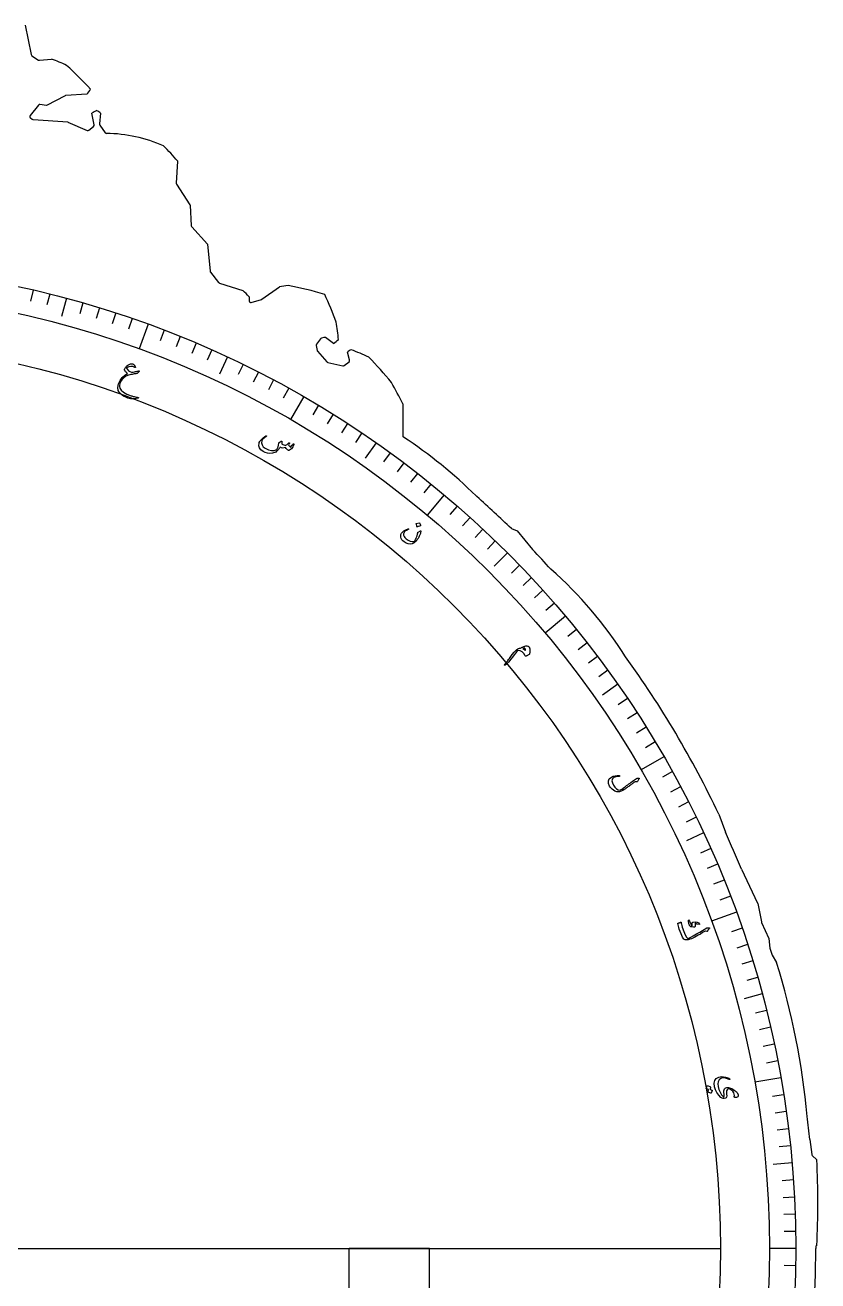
# Model space of a CAD drawing. Header units: millimetres. Extents: x -92 to 92, y -92 to 131.
# Drawn here: x 19.5 to 91.7, y -2.9 to 111.5 of the extents above; entities that cross this region are included whole.
import ezdxf

# ---------------------------------------------------------------- set-up
doc = ezdxf.new("R2010")
doc.units = ezdxf.units.MM
for name, color, linetype in [('CUT_OUTER', 1, 'Continuous'), ('ENGRAVE', 7, 'Continuous'), ('ENGRAVE_FINE', 8, 'Continuous'), ('TEXT', 5, 'Continuous')]:
    doc.layers.add(name, color=color, linetype=linetype)

msp = doc.modelspace()

# ---------------------------------------------------------------- linework, layer by layer
at = {"layer": 'CUT_OUTER'}
for points in [[(19.4537, 111.5165), (19.4546, 111.513), (20.015, 108.8244)], [(20.0787, 108.7302), (20.6709, 108.3356)], [(20.769, 108.3111), (21.8584, 108.4198), (21.8621, 108.42)], [(20.6606, 104.223), (19.9001, 103.2729)], [(23.0949, 105.0796), (21.4068, 104.179), (21.4037, 104.1775), (21.4002, 104.1779), (20.8023, 104.2773)], [(25.0737, 105.2096), (25.0701, 105.2092), (23.1567, 105.097)], [(19.9339, 103.0544), (20.1089, 102.9376)], [(25.7439, 102.4323), (25.5329, 103.4856), (25.5324, 103.4891)], [(26.3344, 103.4892), (26.3342, 103.4855), (26.2266, 102.5142)], [(20.1815, 102.9127), (23.3493, 102.6871), (23.3535, 102.6866), (23.3575, 102.6851), (25.105, 101.9198)], [(25.2589, 101.9401), (25.6906, 102.2857)], [(26.2536, 102.4104), (26.7555, 101.7085)], [(33.3305, 99.131), (33.3305, 99.1274), (33.2181, 97.1157)], [(33.242, 97.0258), (34.4751, 95.1212), (34.477, 95.1178), (34.4774, 95.114), (34.5884, 93.2218)], [(34.6283, 93.1286), (36.0806, 91.5648), (36.0829, 91.5621), (36.0833, 91.5587), (36.3078, 89.0834)], [(36.3388, 89.0048), (37.0865, 88.0443)], [(37.1597, 87.9934), (39.2903, 87.3204), (39.2937, 87.3192)], [(41.0342, 86.5314), (42.6169, 87.6613), (42.6198, 87.6632)], [(39.8673, 86.7456), (39.8675, 86.742), (39.8675, 86.3745)], [(40.0606, 86.2308), (40.9901, 86.5098)], [(46.3767, 82.9268), (45.9887, 82.4431)], [(46.6757, 83.0522), (46.446, 82.9752)], [(47.5507, 82.503), (47.5478, 82.5049), (46.8106, 83.032)], [(45.9587, 82.3197), (46.0522, 81.8545)], [(46.0871, 81.7844), (46.9452, 80.8184)], [(49.014, 80.9929), (48.8135, 81.6968), (48.8127, 81.7003)], [(47.0237, 80.7718), (48.3977, 80.4549)], [(48.5252, 80.4839), (48.9634, 80.8347)], [(53.8576, 76.9981), (53.8578, 76.9945), (53.8578, 74.0905)], [(60.5435, 68.6053), (60.611, 68.546)], [(63.7555, 65.6309), (64.2908, 65.4166), (64.2942, 65.415), (64.2967, 65.4122), (65.6704, 63.7147)], [(82.6446, 39.6083), (83.2589, 37.9491)], [(84.7152, 34.5766), (86.1962, 31.4733), (86.1975, 31.4705), (86.1982, 31.4675), (86.5381, 29.7677), (86.5426, 29.7506), (86.549, 29.7342), (87.2279, 28.2637), (87.2295, 28.2597), (87.2301, 28.2555), (87.3104, 27.3689), (87.3954, 27.0978), (87.505, 26.7406), (87.9156, 26.0838), (87.9176, 26.0802)], [(90.9576, 9.9453), (91.1223, 8.5857)], [(91.1652, 8.4976), (91.5852, 8.0784), (91.5877, 8.0757)], [(91.5877, 0.2773), (91.5848, 0.2752), (91.4993, 0.2184), (91.5, 0)]]:
    msp.add_lwpolyline(points, dxfattribs=at)
for centre, radius, start, end in [((20.1618, 108.855), 0.15, 191.774374, 236.327519), ((20.7541, 108.4604), 0.15, 236.327519, 275.697011), ((16.7699, 94.2462), 15.0608, 64.565536, 70.23827), ((2.0734, 84.5029), 31.5104, 42.196993, 47.803527), ((20.4701, 109.0228), 5.9777, 320.36428, 325.85788), ((20.7777, 104.1293), 0.15, 80.56239, 141.323466), ((23.1655, 104.9473), 0.15, 93.357004, 118.080395), ((20.0172, 103.1792), 0.15, 141.323466, 236.274782), ((28.0332, 99.0698), 5.0779, 113.719842, 119.504968), ((23.7882, 100.0474), 4.2812, 53.505402, 59.04073), ((20.1922, 103.0623), 0.15, 236.274782, 265.925984), ((25.1652, 102.0572), 0.15, 246.351137, 308.682089), ((25.5968, 102.4028), 0.15, 308.682089, 11.327519), ((26.3757, 102.4977), 0.15, 173.676534, 215.56239), ((26.8775, 101.7957), 0.15, 215.56239, 263.156505), ((26.6883, 88.389), 13.2589, 66.058401, 89.259597), ((19.1602, 87.4048), 18.393, 39.608488, 45.426663), ((33.3679, 97.1073), 0.15, 176.803291, 212.91974), ((34.7382, 93.2306), 0.15, 183.357004, 222.885164), ((36.4572, 89.097), 0.15, 185.181312, 217.896077), ((37.2048, 88.1364), 0.15, 217.896077, 252.472128), ((33.6306, 81.0826), 8.4242, 42.239737, 47.759316), ((44.2102, 79.3777), 8.4368, 95.358891, 100.86522), ((36.616, 52.2731), 36.151, 73.723514, 79.148028), ((40.0175, 86.3745), 0.15, 180, 286.703439), ((40.947, 86.6534), 0.15, 286.703439, 305.525323), ((20.6362, 74.8189), 28.8029, 19.540355, 24.964114), ((28.3095, 80.8604), 19.7994, 5.758179, 10.453011), ((46.1058, 82.3493), 0.15, 141.273284, 191.362642), ((46.4937, 82.833), 0.15, 108.52633, 141.273284), ((46.7233, 82.91), 0.15, 54.43761, 108.52633), ((44.2639, 87.3597), 5.8643, 304.08832, 309.688196), ((46.1993, 81.884), 0.15, 191.362642, 221.614617), ((51.3178, 78.3054), 4.2191, 120.81348, 126.423343), ((43.0446, 65.4585), 17.5679, 63.943847, 69.640748), ((47.0574, 80.918), 0.15, 221.614617, 257.010518), ((48.4314, 80.601), 0.15, 257.010518, 308.670968), ((48.8697, 80.9518), 0.15, 308.670968, 15.893669), ((30.6399, 61.05), 28.5051, 38.894305, 45.098669), ((29.4723, 65.339), 27.0293, 25.553356, 30.231114), ((54.0078, 74.0905), 0.15, 180, 232.700643), ((30.2133, 37.9234), 43.1429, 45.330291, 56.672622), ((0.5066, 0.5589), 90.7457, 45.81392, 48.52147), ((3.0411, 2.8627), 87.3235, 42.563322, 44.175366), ((42.8862, 34.1984), 36.984, 32.279459, 48.572341), ((0.4053, 0.6064), 91.0189, 25.372572, 35.878516), ((1.4163, 0.6079), 89.9588, 22.185301, 24.52516), ((22.979, 5.898), 68.0025, 5.190777, 17.264659), ((5.5741, 0.6706), 85.8857, 6.199373, 7.61398), ((91.2712, 8.6037), 0.15, 186.906676, 225.057124), ((12.3553, 4.1765), 79.3282, 357.182633, 2.817377), ((0, 0), 91.5, 180, 0)]:
    msp.add_arc(centre, radius, start, end, dxfattribs=at)
at = {"layer": 'ENGRAVE'}
for points in [[(23.2083, 86.6146), (22.7643, 84.9574)], [(30.6689, 84.2622), (29.8475, 82.0052)], [(37.8962, 81.2686), (37.1711, 79.7137)], [(44.835, 77.6565), (43.6341, 75.5764)], [(51.4326, 73.4534), (50.4486, 72.048)], [(57.6388, 68.6912), (56.0949, 66.8513)], [(63.4063, 63.4063), (62.1931, 62.1931)], [(68.6912, 57.6388), (66.8513, 56.0949)], [(73.4534, 51.4326), (72.048, 50.4486)], [(77.6565, 44.835), (75.5764, 43.6341)], [(81.2686, 37.8962), (79.7137, 37.1711)], [(84.2622, 30.6689), (82.0052, 29.8475)], [(86.6146, 23.2083), (84.9574, 22.7643)], [(88.3077, 15.571), (85.9423, 15.154)], [(89.3288, 7.8153), (87.6197, 7.6657)], [(-82.8075, 0), (82.8075, 0)], [(-56.3091, 0), (-56.3091, -56.3091), (56.3091, -56.3091), (56.3091, 0)], [(-48.9889, 0), (-48.9889, -48.9889), (48.9889, -48.9889), (48.9889, 0)], [(56.3091, 0), (48.9889, 0)], [(89.67, 0), (87.2681, 0)]]:
    msp.add_lwpolyline(points, dxfattribs=at)
for radius in [89.67, 89.67, 87.2681, 82.8075, 82.8075]:
    msp.add_circle((0, 0), radius, dxfattribs=at)
at = {"layer": 'ENGRAVE_FINE'}
for points in [[(20.1714, 87.3718), (19.9398, 86.3688)], [(21.6931, 87.0064), (21.4441, 86.0076)], [(24.7164, 86.1963), (24.4327, 85.2068)], [(26.217, 85.7518), (25.916, 84.7675)], [(27.7096, 85.2812), (27.3915, 84.3022)], [(29.1937, 84.7847), (28.8586, 83.8114)], [(32.1349, 83.7142), (31.766, 82.7532)], [(33.591, 83.1406), (33.2054, 82.1862)], [(35.0369, 82.5417), (34.6347, 81.5941)], [(36.4721, 81.9176), (36.0534, 80.9772)], [(39.3087, 80.5949), (38.8575, 79.6697)], [(40.7093, 79.8966), (40.242, 78.9794)], [(42.0975, 79.1739), (41.6143, 78.265)], [(43.4729, 78.4271), (42.9738, 77.5268)], [(46.1835, 76.8622), (45.6533, 75.9798)], [(47.5179, 76.0445), (46.9724, 75.1715)], [(48.8378, 75.2036), (48.2771, 74.3403)], [(50.1428, 74.3398), (49.5672, 73.4864)], [(52.7067, 72.5446), (52.1017, 71.7118)], [(53.9648, 71.6136), (53.3453, 70.7916)], [(55.2064, 70.6609), (54.5726, 69.8498)], [(56.4312, 69.6867), (55.7834, 68.8867)], [(58.8288, 67.6748), (58.1535, 66.8979)], [(60.0009, 66.6378), (59.3122, 65.8728)], [(61.1548, 65.5805), (60.4528, 64.8276)], [(62.29, 64.5032), (61.575, 63.7627)], [(64.5032, 62.29), (63.7627, 61.575)], [(65.5805, 61.1548), (64.8276, 60.4528)], [(66.6378, 60.0009), (65.8728, 59.3122)], [(67.6748, 58.8288), (66.8979, 58.1535)], [(69.6867, 56.4312), (68.8867, 55.7834)], [(70.6609, 55.2064), (69.8498, 54.5726)], [(71.6136, 53.9648), (70.7916, 53.3453)], [(72.5446, 52.7067), (71.7118, 52.1017)], [(74.3398, 50.1428), (73.4864, 49.5672)], [(75.2036, 48.8378), (74.3403, 48.2771)], [(76.0445, 47.5179), (75.1715, 46.9724)], [(76.8622, 46.1835), (75.9798, 45.6533)], [(78.4271, 43.4729), (77.5268, 42.9738)], [(79.1739, 42.0975), (78.265, 41.6143)], [(79.8966, 40.7093), (78.9794, 40.242)], [(80.5949, 39.3087), (79.6697, 38.8575)], [(81.9176, 36.4721), (80.9772, 36.0534)], [(82.5417, 35.0369), (81.5941, 34.6347)], [(83.1406, 33.591), (82.1862, 33.2054)], [(83.7142, 32.1349), (82.7532, 31.766)], [(84.7847, 29.1937), (83.8114, 28.8586)], [(85.2812, 27.7096), (84.3022, 27.3915)], [(85.7518, 26.217), (84.7675, 25.916)], [(86.1963, 24.7164), (85.2068, 24.4327)], [(87.0064, 21.6931), (86.0076, 21.4441)], [(87.3718, 20.1714), (86.3688, 19.9398)], [(87.7105, 18.6434), (86.7036, 18.4294)], [(88.0225, 17.1098), (87.012, 16.9134)], [(88.566, 14.0275), (87.5493, 13.8664)], [(88.7973, 12.4797), (87.778, 12.3364)], [(89.0016, 10.928), (87.9799, 10.8026)], [(89.1788, 9.3731), (88.155, 9.2655)], [(89.4516, 6.2551), (88.4247, 6.1833)], [(89.5471, 4.693), (88.5191, 4.6391)], [(89.6154, 3.1294), (88.5866, 3.0935)], [(89.6563, 1.565), (88.6271, 1.547)], [(89.6563, -1.565), (88.6271, -1.547)]]:
    msp.add_lwpolyline(points, dxfattribs=at)
at = {"layer": 'TEXT'}
for points in [[(29.1682, 80.6566), (29.2222, 80.652), (29.2756, 80.6318), (29.3281, 80.596), (29.3798, 80.5446), (29.4046, 80.5143), (29.4268, 80.4848), (29.4464, 80.4559), (29.4633, 80.4278), (29.4777, 80.4007), (29.4895, 80.3747), (29.4989, 80.3497), (29.5059, 80.326), (29.5083, 80.3044), (29.5005, 80.2945), (29.4823, 80.2963), (29.4538, 80.3099), (29.2711, 80.3907), (29.0828, 80.4133), (28.8893, 80.3777), (28.6908, 80.2838), (28.6833, 80.2757), (28.6799, 80.2657), (28.6807, 80.2538), (28.6857, 80.2399), (28.7692, 80.1139), (28.8721, 80.0132), (28.9945, 79.9377), (29.1365, 79.8873), (29.1639, 79.8831), (29.2011, 79.8831), (29.2483, 79.8874), (29.3055, 79.8959), (29.4117, 79.9168), (29.5055, 79.9351), (29.5869, 79.9508), (29.656, 79.964), (29.7127, 79.9747), (29.757, 79.9829), (29.7889, 79.9887), (29.8083, 79.992), (29.8337, 79.9907), (29.8436, 79.9797), (29.8379, 79.9591), (29.8167, 79.9289), (29.7503, 79.8536), (29.6966, 79.799), (29.6555, 79.7654), (29.6271, 79.7526), (29.5519, 79.746), (29.4712, 79.7359), (29.3851, 79.7222), (29.2936, 79.7049), (29.1966, 79.684), (29.0943, 79.6595), (28.9866, 79.6314), (28.8736, 79.5996), (28.6361, 79.5046), (28.4325, 79.3659), (28.2629, 79.1836), (28.1269, 78.9581), (28.0774, 78.8266), (28.0543, 78.6962), (28.0574, 78.567), (28.0866, 78.4389), (28.2022, 78.2398), (28.4111, 78.0565), (28.7131, 77.8882), (29.1083, 77.7339), (29.1711, 77.7147), (29.2393, 77.6953), (29.3127, 77.6755), (29.3915, 77.6555), (29.4754, 77.6354), (29.5644, 77.6155), (29.6585, 77.5957), (29.7577, 77.5761), (29.7744, 77.5717), (29.7859, 77.5661), (29.7923, 77.5595), (29.7934, 77.5518), (29.7665, 77.5262), (29.6885, 77.5017), (29.5594, 77.4781), (29.3794, 77.455), (29.2719, 77.4456), (29.18, 77.4429), (29.1037, 77.4471), (29.0429, 77.4583), (28.8248, 77.5212), (28.6314, 77.5902), (28.4625, 77.6655), (28.3183, 77.7472), (28.068, 77.9633), (27.9272, 78.2142), (27.8959, 78.5006), (27.9749, 78.8227), (28.1259, 79.1368), (28.309, 79.396), (28.5247, 79.5999), (28.773, 79.7484), (28.6788, 79.839), (28.6057, 79.9227), (28.5537, 79.9997), (28.5229, 80.0699), (28.517, 80.0959), (28.5161, 80.1223), (28.5202, 80.1492), (28.5292, 80.1764), (28.5659, 80.2454), (28.607, 80.3084), (28.6527, 80.3654), (28.7028, 80.4164), (28.8218, 80.5125), (28.9391, 80.5846), (29.0545, 80.6326), (29.1682, 80.6566)], [(43.8649, 73.3335), (43.8774, 73.3429), (43.8891, 73.348), (43.9001, 73.3486), (43.9105, 73.3448), (43.9216, 73.3362), (43.9292, 73.3259), (43.9334, 73.3137), (43.934, 73.2999), (43.929, 73.2547), (43.9142, 73.2038), (43.8897, 73.1472), (43.8555, 73.0848), (43.7895, 72.989), (43.7141, 72.9056), (43.6293, 72.8345), (43.5352, 72.7758), (43.5081, 72.7643), (43.4824, 72.7582), (43.458, 72.7576), (43.4349, 72.7625), (43.363, 72.7994), (43.2956, 72.856), (43.2328, 72.9325), (43.1744, 73.0288), (43.0441, 72.9726), (42.9203, 72.957), (42.8029, 72.9821), (42.6918, 73.0479), (42.6529, 72.9898), (42.6139, 72.935), (42.5746, 72.8834), (42.5351, 72.8351), (42.4951, 72.7896), (42.4545, 72.7467), (42.4132, 72.7063), (42.3713, 72.6684), (42.2881, 72.6045), (42.1967, 72.554), (42.0971, 72.5167), (41.9894, 72.4928), (41.761, 72.4767), (41.5423, 72.4985), (41.333, 72.5581), (41.1328, 72.6556), (40.9318, 72.8087), (40.8033, 72.9842), (40.7473, 73.1828), (40.7638, 73.4045), (40.788, 73.4743), (40.828, 73.5504), (40.8836, 73.6329), (40.955, 73.7218), (41.042, 73.8144), (41.1426, 73.905), (41.2568, 73.9937), (41.3848, 74.0803), (41.3939, 74.0852), (41.4029, 74.0872), (41.4118, 74.0866), (41.4205, 74.0831), (41.4282, 74.0778), (41.434, 74.0717), (41.438, 74.0648), (41.44, 74.057), (41.4391, 74.0478), (41.4359, 74.0395), (41.4302, 74.032), (41.4222, 74.0253), (41.2556, 73.908), (41.1324, 73.8038), (41.0525, 73.7128), (41.0158, 73.6351), (40.996, 73.4297), (41.0425, 73.2462), (41.1551, 73.0846), (41.3339, 72.9445), (41.6168, 72.8068), (41.8876, 72.7443), (42.1469, 72.7573), (42.395, 72.8459), (42.4612, 72.9609), (42.513, 73.0928), (42.5502, 73.2418), (42.5729, 73.4078), (42.5738, 73.4255), (42.5771, 73.4398), (42.5828, 73.4508), (42.5908, 73.4586), (42.6247, 73.4815), (42.6567, 73.503), (42.6869, 73.5228), (42.7153, 73.5411), (42.7416, 73.5575), (42.7656, 73.5716), (42.7873, 73.5835), (42.8068, 73.5931), (42.8166, 73.5962), (42.8244, 73.5953), (42.8303, 73.5902), (42.8343, 73.5809), (42.8356, 73.5749), (42.8371, 73.5659), (42.8387, 73.5539), (42.8406, 73.539), (42.8422, 73.5213), (42.8434, 73.501), (42.844, 73.4782), (42.844, 73.4528), (42.8453, 73.4033), (42.8488, 73.3658), (42.8546, 73.3404), (42.8626, 73.3271), (42.9332, 73.2774), (43.0148, 73.2465), (43.1075, 73.2345), (43.2114, 73.2411), (43.2581, 73.2587), (43.317, 73.2978), (43.3883, 73.3584), (43.4718, 73.4405), (43.4798, 73.4482), (43.4891, 73.4533), (43.4997, 73.4557), (43.5116, 73.4554), (43.5219, 73.4536), (43.5306, 73.4499), (43.5376, 73.4443), (43.543, 73.4367), (43.5434, 73.4125), (43.5277, 73.3766), (43.4959, 73.3292), (43.4481, 73.2701), (43.4848, 73.2007), (43.5325, 73.1411), (43.5913, 73.0912), (43.6612, 73.0509), (43.6727, 73.0722), (43.6801, 73.0907), (43.6834, 73.1063), (43.6825, 73.119), (43.6805, 73.1318), (43.6813, 73.1429), (43.685, 73.1522), (43.6915, 73.1599)], [(55.5213, 65.3776), (55.5065, 65.317), (55.4894, 65.255), (55.47, 65.1917), (55.4484, 65.1271), (55.4239, 65.0611), (55.396, 64.9937), (55.3646, 64.9249), (55.3298, 64.8546), (55.2931, 64.7864), (55.254, 64.7211), (55.2124, 64.6586), (55.1684, 64.5991), (55.1218, 64.5423), (55.0725, 64.4881), (55.0205, 64.4364), (54.9658, 64.3873), (54.904, 64.3396), (54.8415, 64.3), (54.7785, 64.2685), (54.7148, 64.2452), (54.5415, 64.216), (54.3617, 64.2338), (54.1754, 64.2984), (53.9821, 64.4098), (53.8578, 64.5086), (53.7646, 64.6141), (53.7023, 64.7262), (53.6711, 64.8452), (53.6718, 64.9642), (53.7005, 65.0804), (53.757, 65.1939), (53.8416, 65.3046), (53.95, 65.4065), (54.0709, 65.4904), (54.2046, 65.5564), (54.351, 65.6042), (54.3705, 65.6073), (54.3856, 65.6056), (54.396, 65.599), (54.402, 65.5877), (54.4038, 65.5727), (54.397, 65.5596), (54.3814, 65.5483), (54.3572, 65.5389), (54.1895, 65.4651), (54.0641, 65.3771), (53.9809, 65.2751), (53.9397, 65.1593), (53.9397, 65.0391), (53.9808, 64.919), (54.063, 64.7989), (54.1861, 64.6788), (54.358, 64.5611), (54.5345, 64.4838), (54.7159, 64.4468), (54.9024, 64.4502), (54.9074, 64.4516), (54.9131, 64.4551), (54.9195, 64.4608), (54.9267, 64.4685), (54.9768, 64.5347), (55.026, 64.6195), (55.0743, 64.7231), (55.1215, 64.8454), (55.1432, 64.9087), (55.1627, 64.9682), (55.18, 65.0238), (55.195, 65.0756), (55.2077, 65.1236), (55.2175, 65.1677), (55.2245, 65.2079), (55.2288, 65.2442), (55.2318, 65.2625), (55.2371, 65.2772), (55.2449, 65.2882), (55.255, 65.2957), (55.4895, 65.4176), (55.5059, 65.4224), (55.5166, 65.4173), (55.5218, 65.4024), (55.5213, 65.3776)], [(55.3669, 66.1563), (55.3728, 66.1568), (55.3789, 66.1549), (55.3853, 66.1507), (55.3918, 66.1441), (55.4251, 66.0822), (55.4518, 66.0183), (55.4718, 65.9524), (55.4851, 65.8844), (55.4848, 65.876), (55.4823, 65.8695), (55.4776, 65.8648), (55.4706, 65.8621), (55.1885, 65.771), (55.1801, 65.7702), (55.1734, 65.7739), (55.1684, 65.7822), (55.165, 65.7951), (55.162, 65.8062), (55.157, 65.8233), (55.1499, 65.8465), (55.1408, 65.8757), (55.1293, 65.9111), (55.1151, 65.9532), (55.0982, 66.0018), (55.0785, 66.057), (55.0765, 66.0651), (55.0771, 66.071), (55.0803, 66.0748), (55.086, 66.0765)], [(64.6, 54.7311), (64.6461, 54.7584), (64.6929, 54.7844), (64.7406, 54.8092), (64.789, 54.8327), (64.8382, 54.8544), (64.888, 54.8737), (64.9386, 54.8906), (64.9898, 54.905), (65.0885, 54.9243), (65.1734, 54.9297), (65.2445, 54.9212), (65.3019, 54.8989), (65.3657, 54.8451), (65.4111, 54.7649), (65.4379, 54.6585), (65.446, 54.5259), (65.4455, 54.4871), (65.4438, 54.4485), (65.4409, 54.4099), (65.4368, 54.3715), (65.4317, 54.3331), (65.4256, 54.2944), (65.4186, 54.2556), (65.4108, 54.2165), (65.4051, 54.1952), (65.3971, 54.1773), (65.3868, 54.1629), (65.3742, 54.1519), (65.3151, 54.1174), (65.2622, 54.0869), (65.2153, 54.0604), (65.1745, 54.0379), (65.1405, 54.0195), (65.1138, 54.0057), (65.0943, 53.9962), (65.0822, 53.9913), (65.0643, 53.989), (65.0489, 53.9925), (65.0362, 54.002), (65.0261, 54.0175), (64.8905, 54.2364), (64.7319, 54.3928), (64.5509, 54.4865), (64.3478, 54.5174), (64.3281, 54.515), (64.3114, 54.5092), (64.2976, 54.4999), (64.2867, 54.4872), (64.1541, 54.2991), (64.0127, 54.1073), (63.8626, 53.9117), (63.7038, 53.7123), (63.4828, 53.4525), (63.3124, 53.279), (63.1927, 53.1914), (63.1239, 53.1897), (63.1158, 53.2057), (63.1189, 53.2265), (63.1331, 53.2519), (63.1585, 53.282), (63.2153, 53.3402), (63.2729, 53.4028), (63.3311, 53.4696), (63.39, 53.5407), (63.4497, 53.6158), (63.5103, 53.6942), (63.5717, 53.7762), (63.6339, 53.8615), (63.8427, 54.148), (64.0147, 54.3671), (64.1503, 54.5186), (64.2498, 54.6022), (64.3019, 54.6343), (64.3518, 54.6615), (64.3996, 54.6839), (64.4453, 54.7014), (64.4884, 54.7147), (64.5286, 54.724), (64.5658, 54.7295), (64.6, 54.7311)], [(64.8042, 54.679), (64.8336, 54.6638), (64.8633, 54.6467), (64.8933, 54.6277), (64.9235, 54.6067), (64.9538, 54.5839), (64.9842, 54.5595), (65.0146, 54.5335), (65.0449, 54.5058), (65.0415, 54.5777), (65.0314, 54.6337), (65.0146, 54.6739), (64.9912, 54.6982), (64.9503, 54.7163), (64.9056, 54.7191), (64.8569, 54.7067), (64.8042, 54.679)], [(75.3651, 42.8822), (75.3768, 42.882), (75.3869, 42.879), (75.3952, 42.8731), (75.4019, 42.8643), (75.4057, 42.8538), (75.4055, 42.843), (75.4011, 42.8318), (75.3927, 42.8202), (75.3423, 42.7554), (75.3019, 42.6939), (75.2714, 42.6358), (75.251, 42.5809), (75.2425, 42.5632), (75.2278, 42.5513), (75.2071, 42.5452), (75.1803, 42.5447), (75.1664, 42.5463), (75.153, 42.5477), (75.1402, 42.5489), (75.128, 42.5499), (75.1165, 42.5509), (75.1059, 42.5519), (75.0963, 42.553), (75.0876, 42.5541), (75.0721, 42.5555), (75.0557, 42.5534), (75.0384, 42.5479), (75.0201, 42.539), (74.9724, 42.5074), (74.9208, 42.4721), (74.8653, 42.4332), (74.806, 42.3906), (74.7426, 42.3446), (74.6752, 42.2954), (74.6036, 42.2429), (74.528, 42.1871), (74.4532, 42.1303), (74.3825, 42.0775), (74.316, 42.0288), (74.2536, 41.984), (74.1952, 41.9431), (74.1408, 41.9055), (74.0904, 41.8715), (74.044, 41.8408), (73.9032, 41.7562), (73.7611, 41.6914), (73.6179, 41.6462), (73.4736, 41.6205), (73.3796, 41.6218), (73.2782, 41.6485), (73.1694, 41.7005), (73.0531, 41.7779), (72.9409, 41.8694), (72.8459, 41.9612), (72.7682, 42.0534), (72.7077, 42.146), (72.6017, 42.4045), (72.5924, 42.6288), (72.6802, 42.8194), (72.8655, 42.9764), (73.0264, 43.0545), (73.2005, 43.1029), (73.3879, 43.1214), (73.5885, 43.1097), (73.6012, 43.1073), (73.6109, 43.1026), (73.6176, 43.0957), (73.6212, 43.0865), (73.6231, 43.0756), (73.6226, 43.0662), (73.6198, 43.0583), (73.6147, 43.0519), (73.6059, 43.0444), (73.5963, 43.0392), (73.5857, 43.0364), (73.5742, 43.0359), (73.4083, 43.027), (73.2733, 43.0085), (73.1691, 42.9806), (73.0958, 42.9435), (72.9713, 42.8066), (72.9249, 42.6418), (72.9563, 42.449), (73.0652, 42.2278), (73.1968, 42.0478), (73.3391, 41.9121), (73.4923, 41.8206), (73.6567, 41.7735), (73.7057, 41.8042), (73.7621, 41.8414), (73.8262, 41.8849), (73.8977, 41.9349), (73.9768, 41.9916), (74.0636, 42.0553), (74.1581, 42.126), (74.2602, 42.2037), (74.3662, 42.2827), (74.4708, 42.3599), (74.574, 42.4354), (74.6759, 42.5093), (74.7764, 42.5812), (74.8757, 42.651), (74.9738, 42.7188), (75.0708, 42.7844), (75.1617, 42.8518), (75.1732, 42.8576), (75.1845, 42.8619), (75.1958, 42.8646), (75.207, 42.8659)], [(80.9104, 29.5829), (80.9117, 29.5767), (80.9113, 29.5707), (80.909, 29.565), (80.9049, 29.5594), (80.9004, 29.5565), (80.8953, 29.5542), (80.8896, 29.5525), (80.8831, 29.5515), (80.6944, 29.5574), (80.6748, 29.5593), (80.6589, 29.5631), (80.6467, 29.5686), (80.6383, 29.576), (80.6127, 29.6114), (80.5859, 29.6396), (80.5576, 29.6606), (80.5281, 29.6745), (80.5153, 29.6747), (80.5054, 29.6643), (80.4985, 29.6436), (80.4946, 29.6123), (80.4951, 29.5926), (80.4961, 29.5724), (80.4978, 29.5517), (80.5, 29.5306), (80.5029, 29.5089), (80.5065, 29.4864), (80.5109, 29.463), (80.5161, 29.4387), (80.5123, 29.3472), (80.4542, 29.2971), (80.3419, 29.2886), (80.1753, 29.3212), (80.1224, 29.3403), (80.0786, 29.3619), (80.044, 29.3859), (80.0187, 29.4124), (79.9987, 29.4445), (79.9782, 29.4913), (79.957, 29.5529), (79.9351, 29.6294), (79.9247, 29.6687), (79.9162, 29.7065), (79.9095, 29.7428), (79.9047, 29.7775), (79.9012, 29.8106), (79.8984, 29.8417), (79.8963, 29.8708), (79.895, 29.898), (79.8977, 29.9161), (79.9032, 29.9304), (79.9114, 29.9408), (79.9224, 29.9473), (79.9353, 29.9499), (79.9462, 29.9474), (79.9551, 29.9396), (79.9619, 29.9266), (79.9811, 29.8843), (80.002, 29.836), (80.0247, 29.7816), (80.0491, 29.7213), (80.0945, 29.6087), (80.1341, 29.5222), (80.168, 29.462), (80.1961, 29.428), (80.2016, 29.4243), (80.2075, 29.4233), (80.2136, 29.4251), (80.2201, 29.4297), (80.2236, 29.4341), (80.2258, 29.4407), (80.2267, 29.4495), (80.2264, 29.4604), (80.2148, 29.559), (80.2117, 29.6009), (80.2137, 29.6385), (80.2208, 29.6718), (80.233, 29.7007), (80.2499, 29.7276), (80.2703, 29.7474), (80.2943, 29.7601), (80.3218, 29.7656), (80.5181, 29.7732), (80.6817, 29.7454), (80.8125, 29.6819), (80.9104, 29.5829)], [(81.7871, 29.1795), (81.7601, 29.1497), (81.7352, 29.1197), (81.7122, 29.0896), (81.6913, 29.0593), (81.6725, 29.0286), (81.6559, 28.9974), (81.6414, 28.9657), (81.6291, 28.9333), (81.6206, 28.9196), (81.6079, 28.9115), (81.591, 28.9091), (81.5699, 28.9123), (81.4561, 28.9363), (81.444, 28.9383), (81.4341, 28.9392), (81.4262, 28.9391), (81.4205, 28.9379), (81.1863, 28.7962), (80.974, 28.6701), (80.7836, 28.5595), (80.615, 28.4644), (80.4686, 28.3849), (80.3443, 28.3213), (80.2423, 28.2735), (80.1626, 28.2414), (80.0098, 28.1876), (79.9604, 28.1733), (79.91, 28.1612), (79.8586, 28.1514), (79.8062, 28.1438), (79.7527, 28.1387), (79.698, 28.1362), (79.6422, 28.1363), (79.5852, 28.1391), (79.4783, 28.2063), (79.3551, 28.3938), (79.2148, 28.7013), (79.0558, 29.1285), (79.0112, 29.2637), (78.9731, 29.3901), (78.9416, 29.5075), (78.9168, 29.6161), (78.9174, 29.627), (78.9208, 29.636), (78.9272, 29.643), (78.9366, 29.6481), (78.9829, 29.6687), (79.0252, 29.6871), (79.0635, 29.7033), (79.0977, 29.7174), (79.1283, 29.7294), (79.1556, 29.7396), (79.1796, 29.7478), (79.2004, 29.7542), (79.2123, 29.7572), (79.2203, 29.7555), (79.2241, 29.7493), (79.224, 29.7384), (79.2292, 29.6581), (79.2479, 29.5591), (79.28, 29.4414), (79.3254, 29.305), (79.4734, 28.9021), (79.6068, 28.5932), (79.7267, 28.3786), (79.834, 28.2586), (79.9288, 28.2923), (80.0943, 28.3726), (80.3305, 28.4997), (80.6373, 28.6737), (80.9432, 28.8511), (81.1741, 28.9867), (81.3301, 29.0801), (81.4112, 29.1312), (81.4331, 29.146), (81.4536, 29.1599), (81.4727, 29.1727), (81.4904, 29.1847), (81.5065, 29.1956), (81.5207, 29.2054), (81.5332, 29.2141), (81.5438, 29.2217), (81.5677, 29.2365), (81.5921, 29.2462), (81.6171, 29.2507), (81.6426, 29.2499), (81.7825, 29.2318), (81.7923, 29.2296), (81.7994, 29.2261), (81.804, 29.2213), (81.806, 29.215), (81.8047, 29.206), (81.801, 29.1971), (81.7952, 29.1883), (81.7871, 29.1795)], [(84.0702, 13.8499), (84.088, 13.9618), (84.0697, 14.0803), (84.0153, 14.2054), (83.9249, 14.3369), (83.8462, 14.4165), (83.7579, 14.4788), (83.66, 14.5238), (83.5524, 14.5514), (83.5317, 14.5524), (83.5108, 14.5492), (83.4899, 14.5418), (83.4688, 14.5301), (83.4082, 14.4664), (83.3706, 14.3709), (83.356, 14.2434), (83.3642, 14.0841), (83.3736, 13.927), (83.3623, 13.81), (83.3304, 13.733), (83.2781, 13.6961), (83.1595, 13.6735), (83.0497, 13.6793), (82.9486, 13.7134), (82.8561, 13.7759), (82.6502, 13.988), (82.4846, 14.2223), (82.3592, 14.4789), (82.2737, 14.7583), (82.2392, 15.0739), (82.2912, 15.3246), (82.4303, 15.5109), (82.6571, 15.6328), (82.7887, 15.6622), (82.936, 15.6704), (83.0991, 15.6573), (83.278, 15.6225), (83.3286, 15.6082), (83.3777, 15.5929), (83.4253, 15.5767), (83.4714, 15.5596), (83.5162, 15.5413), (83.56, 15.5218), (83.6027, 15.501), (83.6444, 15.4789), (83.6623, 15.4662), (83.671, 15.4535), (83.6704, 15.4407), (83.6606, 15.428), (83.647, 15.4194), (83.6327, 15.4152), (83.6175, 15.4156), (83.6014, 15.4204), (83.3613, 15.5143), (83.1524, 15.5571), (82.9747, 15.5493), (82.8284, 15.4914), (82.686, 15.3669), (82.5987, 15.2072), (82.5663, 15.0122), (82.5886, 14.7816), (82.6636, 14.4945), (82.7697, 14.2424), (82.9071, 14.0251), (83.0763, 13.8424), (83.0897, 13.832), (83.1019, 13.8292), (83.1128, 13.8342), (83.1225, 13.8468), (83.1364, 13.8938), (83.1417, 13.9723), (83.1382, 14.0823), (83.1259, 14.2237), (83.119, 14.3686), (83.1332, 14.4826), (83.1686, 14.5657), (83.2253, 14.618), (83.297, 14.6503), (83.3748, 14.6694), (83.4587, 14.6754), (83.5488, 14.6681), (83.7306, 14.6251), (83.9039, 14.5512), (84.0686, 14.4463), (84.2245, 14.3104), (84.2622, 14.2735), (84.2955, 14.2372), (84.3246, 14.2013), (84.3494, 14.166), (84.3701, 14.1315), (84.3868, 14.098), (84.3996, 14.0655), (84.4084, 14.034), (84.4175, 13.9067), (84.3757, 13.8209), (84.2831, 13.7767), (84.1397, 13.7738), (84.0995, 13.7828), (84.0745, 13.7985), (84.0648, 13.8208), (84.0702, 13.8499)], [(82.0356, 14.4354), (82.0404, 14.4322), (82.0438, 14.427), (82.0459, 14.4199), (82.0466, 14.411), (82.0401, 14.3775), (82.0322, 14.3447), (82.0229, 14.3127), (82.0122, 14.2815), (81.9999, 14.2509), (81.9859, 14.2206), (81.9701, 14.1906), (81.9526, 14.161), (81.9467, 14.1548), (81.94, 14.1514), (81.9324, 14.1507), (81.9238, 14.1527), (81.6497, 14.2626), (81.6457, 14.2662), (81.6447, 14.2724), (81.6465, 14.2811), (81.6512, 14.2924), (81.656, 14.3004), (81.6623, 14.3132), (81.67, 14.3307), (81.6792, 14.353), (81.69, 14.3804), (81.7026, 14.4129), (81.717, 14.4508), (81.7332, 14.4939), (81.5197, 14.5805), (81.5128, 14.585), (81.5101, 14.5919), (81.5116, 14.6012), (81.5173, 14.6128), (81.5222, 14.6229), (81.5294, 14.6388), (81.539, 14.6604), (81.5508, 14.6877), (81.5649, 14.7212), (81.5812, 14.7613), (81.5996, 14.8079), (81.6202, 14.8611), (81.6242, 14.867), (81.6287, 14.87), (81.6337, 14.8703), (81.6391, 14.8678), (81.9049, 14.7548), (81.9097, 14.7515), (81.9131, 14.7464), (81.9152, 14.7393), (81.916, 14.7304), (81.9119, 14.7021), (81.9063, 14.6743), (81.8991, 14.6471), (81.8903, 14.6204), (81.8802, 14.5944), (81.8689, 14.5689), (81.8564, 14.5441), (81.8428, 14.5199)]]:
    msp.add_lwpolyline(points, close=True, dxfattribs=at)

doc.saveas('drawing.dxf')
